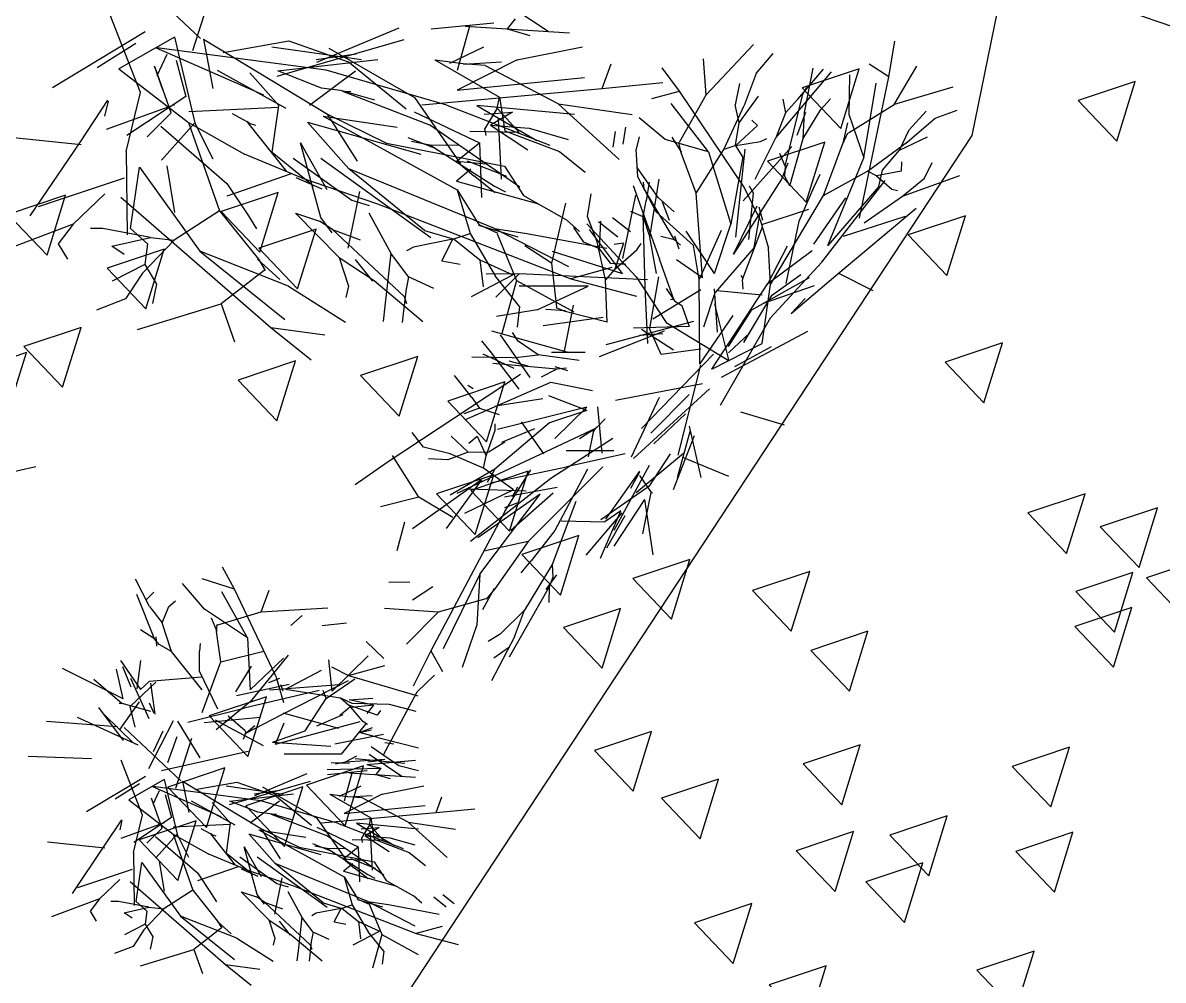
# Model space of a CAD drawing. Header units: millimetres. Extents: x 462666 to 1244237, y 2328025 to 3795663.
# Drawn here: x 886923 to 888308, y 3010603 to 3011767 of the extents above; entities that cross this region are included whole.
import ezdxf

# ---------------------------------------------------------------- set-up
doc = ezdxf.new("R2010")
doc.units = ezdxf.units.MM
doc.layers.add('MUR-POH', color=64, linetype='Continuous')

# ---------------------------------------------------------------- blocks, each defined once
blk = doc.blocks.new('strom podorys')
at = {"color": 1}
for points in [[(899502.1, 2872516.1), (899459, 2872456.9), (899526, 2872444)], [(899220, 2872333.9), (899176.9, 2872274.7), (899243.9, 2872261.8)], [(899428.7, 2872263.4), (899385.6, 2872204.2), (899452.5, 2872191.2)], [(899237.6, 2872237), (899194.5, 2872177.8), (899261.5, 2872164.8)], [(899555, 2872163.5), (899511.9, 2872104.3), (899578.9, 2872091.3)], [(899824.6, 2872109.7), (899781.5, 2872050.5), (899848.4, 2872037.6)], [(899906.2, 2872091.6), (899863.1, 2872032.4), (899930.1, 2872019.4)], [(899743.1, 2872072.4), (899700, 2872013.2), (899767, 2872000.2)], [(899846, 2872028.3), (899802.9, 2871969.1), (899869.9, 2871956.2)], [(899869.5, 2871993), (899826.4, 2871933.9), (899893.4, 2871920.9)], [(898732.1, 2871802), (898689, 2871742.9), (898756, 2871729.9)], [(899525.3, 2871801.4), (899482.2, 2871742.3), (899549.2, 2871729.3)], [(899906.2, 2871810.5), (899863.1, 2871751.3), (899930.1, 2871738.4)], [(898795.3, 2871792.4), (898752.2, 2871733.2), (898819.1, 2871720.2)], [(899625, 2871783.3), (899582, 2871724.1), (899648.9, 2871711.1)], [(899090, 2871774.2), (899046.9, 2871715.1), (899113.9, 2871702.1)], [(898985.7, 2871738), (898942.6, 2871678.8), (899009.6, 2871665.8)], [(899398.3, 2871728.9), (899355.2, 2871669.7), (899422.2, 2871656.7)], [(899969.7, 2871728.9), (899926.6, 2871669.7), (899993.5, 2871656.7)], [(899175.9, 2871702.1), (899132.8, 2871642.9), (899199.8, 2871630)], [(899144.4, 2871674.5), (899101.3, 2871615.3), (899168.3, 2871602.3)], [(899271.4, 2871674.5), (899228.3, 2871615.3), (899295.3, 2871602.3)], [(898659.2, 2871665.4), (898616.1, 2871606.3), (898683.1, 2871593.3)], [(899697.6, 2871665.4), (899654.5, 2871606.3), (899721.5, 2871593.3)], [(898523.4, 2871649.2), (898480.3, 2871590), (898547.3, 2871577.1)], [(898867.8, 2871647.3), (898824.7, 2871588.1), (898891.7, 2871575.1)], [(899833.6, 2871656.4), (899790.5, 2871597.2), (899857.5, 2871584.2)], [(899364, 2871631.6), (899320.9, 2871572.4), (899387.9, 2871559.4)], [(899842.7, 2871592.9), (899799.6, 2871533.7), (899866.6, 2871520.7)], [(900015, 2871583.8), (899971.9, 2871524.7), (900038.9, 2871511.7)], [(899752, 2871574.8), (899708.9, 2871515.6), (899775.9, 2871502.6)], [(898632, 2871529.4), (898588.9, 2871470.2), (898655.9, 2871457.3)], [(899481.6, 2871531.7), (899438.5, 2871472.5), (899505.4, 2871459.5)], [(899581.5, 2871531.7), (899538.4, 2871472.5), (899605.4, 2871459.5)], [(898595.8, 2871466), (898552.7, 2871406.8), (898619.6, 2871393.8)], [(899702, 2871431.8), (899658.9, 2871372.6), (899725.9, 2871359.6)], [(899819.6, 2871422.9), (899776.5, 2871363.8), (899843.4, 2871350.8)], [(899075.8, 2871294.5), (899032.7, 2871235.3), (899099.7, 2871222.3)], [(899220.9, 2871294.5), (899177.8, 2871235.3), (899244.8, 2871222.3)], [(899175.5, 2871231), (899132.4, 2871171.8), (899199.4, 2871158.9)], [(899084.9, 2871194.8), (899041.8, 2871135.6), (899108.7, 2871122.6)], [(899093.9, 2871122.2), (899050.8, 2871063), (899117.8, 2871050.1)]]:
    blk.add_lwpolyline(points, close=True, dxfattribs=at)

msp = doc.modelspace()

# ---------------------------------------------------------------- linework, layer by layer
at = {"layer": 'MUR-POH', "color": 252}
for p, q in [((887030.7, 3011849), (887138.4, 3011747.4)), ((887129.1, 3011732.9), (887159.6, 3011828.3)), ((887065.5, 3011681.9), (887024.5, 3011786.4)), ((887498.6, 3011797.8), (887561, 3011756.3)), ((887520.8, 3011771.6), (887511, 3011759.2)), ((887379.5, 3011760.2), (887279.5, 3011718.5)), ((887418.9, 3011759.1), (887494.8, 3011766.5)), ((887465.9, 3011763.9), (887450.4, 3011708.5)), ((887460.2, 3011762.7), (887586.9, 3011754.3)), ((887511, 3011759.2), (887538.7, 3011751.3)), ((887071.4, 3011755.8), (886958.6, 3011687.6)), ((887106.7, 3011749.3), (887039.2, 3011710.8)), ((887106.7, 3011749.3), (887131.4, 3011645.2)), ((887142, 3011746.6), (887153.6, 3011686.8)), ((887142, 3011746.6), (887292.7, 3011655.5)), ((887165.9, 3011730.4), (887245.7, 3011744.7)), ((887385.7, 3011745.9), (887231.3, 3011701.5)), ((887245.7, 3011744.7), (887317.9, 3011719.1)), ((887974.7, 3011701), (887982.2, 3011744.3)), ((887059.7, 3011741.3), (887013.1, 3011711.9)), ((887215.4, 3011678.5), (887085.2, 3011735.8)), ((887291.3, 3011708.9), (887085.3, 3011736.2)), ((887225.3, 3011737.4), (887334, 3011721.9)), ((887294.5, 3011735.8), (887398.6, 3011676)), ((887482.3, 3011737), (887441.2, 3011717.2)), ((887523.4, 3011721.5), (887602.7, 3011737.4)), ((887752.9, 3011679), (887810.5, 3011740.2)), ((887097.5, 3011728.2), (887085.4, 3011702)), ((887109, 3011721.1), (887120.8, 3011677)), ((887232.5, 3011708.4), (887354.1, 3011722.2)), ((887327.8, 3011728.5), (887278.9, 3011721.7)), ((887388.3, 3011661.5), (887317.9, 3011719.1)), ((887423.3, 3011721.6), (887457.7, 3011717.2)), ((887423.3, 3011721.6), (887501.7, 3011676.3)), ((887523.4, 3011721.5), (887450.5, 3011684.9)), ((887457.7, 3011717.2), (887484.5, 3011715)), ((887458, 3011716.5), (887504.2, 3011719.3)), ((887626.6, 3011686.8), (887637.4, 3011716.9)), ((887752.9, 3011679), (887749.5, 3011722.9)), ((887813.8, 3011705), (887834.2, 3011729.2)), ((887974.7, 3011701), (887951.1, 3011716.3)), ((887039.2, 3011710.8), (887123.7, 3011645.5)), ((887092.7, 3011685.2), (887082.7, 3011713.7)), ((887102.8, 3011657), (887083.2, 3011712.1)), ((887242.4, 3011662.4), (887159.3, 3011708.5)), ((887198.6, 3011705.6), (887233.8, 3011666.2)), ((887285.7, 3011687.3), (887232.5, 3011708.4)), ((887327, 3011708), (887271, 3011665.9)), ((887437.7, 3011666.5), (887291.3, 3011708.9)), ((887573, 3011668.1), (887484.8, 3011714.3)), ((887720.6, 3011683.5), (887699.3, 3011711.7)), ((887813.8, 3011705), (887799.3, 3011665.9)), ((887872.5, 3011657.5), (887882.8, 3011711.6)), ((887881.3, 3011693.8), (887895.4, 3011710.4)), ((887890.1, 3011689), (887905.4, 3011707)), ((887926.5, 3011654.4), (887927.4, 3011703.4)), ((887981.3, 3011667.5), (888008.8, 3011713.8)), ((887450.5, 3011684.9), (887605.2, 3011700.1)), ((887626.6, 3011686.8), (887700.2, 3011694)), ((887793.5, 3011692.9), (887788.2, 3011666.8)), ((887837.4, 3011626.8), (887890.1, 3011689)), ((887864.3, 3011673.7), (887881.3, 3011693.8)), ((887939.1, 3011529.3), (887974.7, 3011701)), ((887944.5, 3011602.7), (887959.6, 3011693.3)), ((887048, 3011610.3), (887065.5, 3011681.9)), ((887120.8, 3011677), (887049, 3011629.7)), ((887308.6, 3011684.2), (887285.7, 3011687.3)), ((887313.4, 3011683.2), (887308.6, 3011684.2)), ((887311.2, 3011683.6), (887416.9, 3011642.5)), ((887313.4, 3011683.2), (887321.2, 3011683.4)), ((887350.4, 3011672.4), (887313.4, 3011683.2)), ((887398.6, 3011676), (887454.4, 3011595.4)), ((887407.6, 3011667.1), (887626.6, 3011686.8)), ((887498.9, 3011662.8), (887501.7, 3011676.3)), ((887501.7, 3011676.3), (887508.3, 3011635.4)), ((887686.8, 3011674.8), (887720.6, 3011683.5)), ((887720.4, 3011621.5), (887752.9, 3011679)), ((887799.1, 3011566.8), (887720.6, 3011683.5)), ((887793.1, 3011645.2), (887816.4, 3011677.6)), ((887848.8, 3011592.2), (887870.2, 3011679.8)), ((887870.2, 3011679.8), (887875.4, 3011688.4)), ((888052.7, 3011688.2), (887981.3, 3011667.5)), ((886992.6, 3011622.1), (887026, 3011672.6)), ((887026.2, 3011671.5), (887021.8, 3011653.2)), ((887107, 3011666.9), (887023.9, 3011636.9)), ((887233.2, 3011663.6), (887124.1, 3011658.5)), ((887225.6, 3011609.2), (887233.8, 3011666.2)), ((887437.7, 3011666.5), (887563, 3011618)), ((887474.4, 3011666), (887547.1, 3011623.6)), ((887592.8, 3011655.1), (887474.4, 3011666)), ((887498.9, 3011662.8), (887483.7, 3011637.3)), ((887525.5, 3011633.2), (887498.9, 3011662.8)), ((887573, 3011668.1), (887663.1, 3011655.2)), ((887647.4, 3011600.5), (887573, 3011668.1)), ((887755.6, 3011609.7), (887710.4, 3011668.6)), ((887774.2, 3011612.8), (887799.3, 3011665.9)), ((887793.1, 3011645.2), (887788.2, 3011666.8)), ((887845.9, 3011673.7), (887849.5, 3011657)), ((887849.5, 3011657), (887864.3, 3011673.7)), ((887870.9, 3011626.1), (887892.3, 3011661.2)), ((887892.3, 3011661.2), (887904.2, 3011674.1)), ((887925.8, 3011633), (887981.3, 3011667.5)), ((887102.8, 3011657), (887073.6, 3011628)), ((887176.8, 3011656.4), (887194.6, 3011646.8)), ((887287.6, 3011653.3), (887377.6, 3011639.6)), ((887287.6, 3011653.3), (887450.4, 3011563.5)), ((887329.1, 3011598.3), (887292.7, 3011655.5)), ((887292.7, 3011655.5), (887364.4, 3011620.5)), ((887398.3, 3011658.5), (887477.5, 3011620.9)), ((887483.1, 3011655.5), (887517.7, 3011657.8)), ((887517.7, 3011657.8), (887490.8, 3011642.2)), ((887500.1, 3011649.7), (887504, 3011576.7)), ((887703.3, 3011624.6), (887671.5, 3011651.3)), ((887815.4, 3011641.7), (887808.4, 3011648.1)), ((887849.5, 3011657), (887837.4, 3011626.8)), ((887863.6, 3011630.2), (887874.1, 3011658.2)), ((887870.9, 3011626.1), (887872.5, 3011657.5)), ((887926.5, 3011654.4), (887944.5, 3011602.7)), ((887997.5, 3011621.9), (888031.1, 3011650.6)), ((887999.8, 3011636.7), (888020.1, 3011659.3)), ((888031.1, 3011650.6), (888058.1, 3011660.5)), ((887090.4, 3011641), (887170.6, 3011571.3)), ((887131.4, 3011645.2), (887091, 3011599.8)), ((887123.7, 3011645.5), (887191.9, 3011606.9)), ((887123.7, 3011645.5), (887161.4, 3011538.3)), ((887154, 3011600.7), (887131.4, 3011645.2)), ((887197.7, 3011644.6), (887194.6, 3011646.8)), ((887243.3, 3011585.8), (887196.1, 3011645.6)), ((887197.7, 3011644.6), (887205.3, 3011642.1)), ((887268.5, 3011645.7), (887318.7, 3011589.2)), ((887268.5, 3011645.7), (887406.1, 3011606.8)), ((887526.7, 3011566.8), (887416.9, 3011642.5)), ((887525.5, 3011633.2), (887465.7, 3011634.5)), ((887483.7, 3011637.3), (887485.1, 3011629.7)), ((887490.8, 3011642.2), (887537.7, 3011638.4)), ((887490.8, 3011642.2), (887536.4, 3011612.2)), ((887508.3, 3011635.4), (887574.6, 3011610.1)), ((887537.7, 3011638.4), (887585.4, 3011624.9)), ((887639.8, 3011615.5), (887642.8, 3011634.4)), ((887655.1, 3011639.6), (887651.8, 3011619.2)), ((887788.5, 3011617.7), (887793.1, 3011645.2)), ((887815.4, 3011641.7), (887789.1, 3011617.5)), ((887918.9, 3011618.7), (887925.1, 3011645.2)), ((887988, 3011611.8), (887999.8, 3011636.7)), ((886993.5, 3011618.4), (886883.9, 3011629.8)), ((886931.5, 3011532.1), (886992.6, 3011622.1)), ((887284.5, 3011529.8), (887259.8, 3011620.8)), ((887259.8, 3011620.8), (887291.8, 3011564.1)), ((887364.4, 3011620.5), (887507.8, 3011592.2)), ((887390.4, 3011627.4), (887422.3, 3011614.5)), ((887394.7, 3011622.8), (887417.3, 3011618.3)), ((887449.4, 3011598.4), (887477.5, 3011620.9)), ((887477.5, 3011620.9), (887479.9, 3011554.4)), ((887671.5, 3011628.2), (887668, 3011612.9)), ((887755.6, 3011609.7), (887703.3, 3011624.6)), ((887723.2, 3011609.1), (887711.5, 3011627.5)), ((887722.5, 3011608.7), (887719.7, 3011621)), ((887789.1, 3011617.5), (887818.8, 3011622.3)), ((887812.6, 3011576.7), (887837.4, 3011626.8)), ((887818.8, 3011622.3), (887826.6, 3011626)), ((887854.5, 3011568.5), (887870.9, 3011626.1)), ((887918.5, 3011618.7), (887925.1, 3011632.8)), ((887948.8, 3011586.5), (887997.5, 3011621.9)), ((887988, 3011611.8), (888022, 3011627.9)), ((887048, 3011610.3), (887049.3, 3011509)), ((887261, 3011578.2), (887191.9, 3011606.9)), ((887225.6, 3011609.2), (887275.9, 3011568.3)), ((887417.3, 3011618.3), (887453.6, 3011617.9)), ((887417.3, 3011618.3), (887495.9, 3011568.2)), ((887574.6, 3011610.1), (887605.9, 3011585.1)), ((887670, 3011579.3), (887668, 3011612.9)), ((887740.9, 3011559.6), (887722.5, 3011608.7)), ((887740.9, 3011559.6), (887774.2, 3011612.8)), ((887755.6, 3011609.7), (887782.9, 3011522)), ((887789.1, 3011617.5), (887774.2, 3011612.8)), ((887797.3, 3011603.8), (887788.5, 3011617.7)), ((887789.1, 3011506.2), (887800.2, 3011613.1)), ((887857.2, 3011616.2), (887797.8, 3011550.2)), ((887848.8, 3011592.2), (887842.6, 3011607.7)), ((887895.6, 3011556.7), (887918.5, 3011618.7)), ((887967.2, 3011587.6), (887988, 3011611.8)), ((887097.5, 3011592.9), (887106.7, 3011536.2)), ((887251.2, 3011601.9), (887322.3, 3011551.1)), ((887284.5, 3011602.1), (887418.4, 3011505.6)), ((887449.4, 3011598.4), (887470.6, 3011580.6)), ((887449.4, 3011598.4), (887486, 3011595.4)), ((887462.7, 3011598.7), (887510.2, 3011580.4)), ((887507.8, 3011592.2), (887531.1, 3011556.6)), ((887797.3, 3011603.8), (887782.9, 3011522)), ((887852.1, 3011596), (887844.4, 3011576.7)), ((887848.8, 3011592.2), (887848.3, 3011580.7)), ((887900.7, 3011496), (887944.5, 3011602.7)), ((887990.4, 3011597.7), (887989.8, 3011586.3)), ((888018.2, 3011577.6), (888027.4, 3011596.9)), ((887045.7, 3011577.6), (886941.4, 3011542.8)), ((887053.4, 3011516.7), (887064.4, 3011591.1)), ((887064.4, 3011591.1), (887137.8, 3011488.9)), ((887248.5, 3011582.9), (887170.6, 3011556.1)), ((887286.4, 3011564.5), (887254.6, 3011578.2)), ((887261, 3011578.2), (887353.6, 3011546.7)), ((887410.5, 3011514.3), (887318.7, 3011589.2)), ((887495.6, 3011516.6), (887318.7, 3011589.2)), ((887467.1, 3011588.6), (887449.6, 3011574.3)), ((887496.6, 3011559.9), (887470.6, 3011580.6)), ((887694.7, 3011554.4), (887669.1, 3011590.6)), ((887692, 3011537), (887670, 3011579.3)), ((887854.5, 3011568.5), (887848.3, 3011580.7)), ((887883.9, 3011566.3), (887891.3, 3011582.6)), ((887895.6, 3011556.7), (887948.8, 3011586.5)), ((887959.8, 3011580.7), (887948.8, 3011586.5)), ((887989.8, 3011586.3), (887959.8, 3011580.7)), ((887959.8, 3011580.7), (887978.6, 3011564.5)), ((887962.7, 3011567.6), (887967.2, 3011587.6)), ((887991.6, 3011556.1), (888061.1, 3011581)), ((887170.6, 3011571.3), (887196.7, 3011531.9)), ((887449.6, 3011574.3), (887549, 3011546.8)), ((887495.9, 3011568.2), (887509.2, 3011561)), ((887664.3, 3011569), (887696.1, 3011479.4)), ((887677.6, 3011564.7), (887676.9, 3011573)), ((887714.4, 3011503), (887677.6, 3011564.7)), ((887683.7, 3011572.9), (887680, 3011550.2)), ((887684.3, 3011506.2), (887695.7, 3011576.6)), ((887844.4, 3011576.7), (887786.3, 3011485.6)), ((887818.4, 3011527.3), (887799.1, 3011566.8)), ((887810.4, 3011559.6), (887805.5, 3011568)), ((887866, 3011525.4), (887883.9, 3011566.3)), ((887893.6, 3011475.7), (887970.6, 3011574.8)), ((887962.7, 3011567.6), (887900.7, 3011496)), ((887978.6, 3011564.5), (887985.5, 3011562.9)), ((887991.6, 3011556.1), (888018.2, 3011577.6)), ((887022.1, 3011558.9), (886983.6, 3011521.7)), ((887041.6, 3011554.8), (887224, 3011396.5)), ((887317.9, 3011492.6), (887332.1, 3011561.6)), ((887322.3, 3011551.1), (887343.5, 3011544.5)), ((887450.4, 3011563.5), (887466, 3011510.5)), ((887450.4, 3011563.5), (887476.7, 3011521.3)), ((887531.1, 3011556.6), (887583.2, 3011527.3)), ((887608.7, 3011531.3), (887613.1, 3011558.6)), ((887651.6, 3011480.2), (887667.3, 3011557.2)), ((887676.3, 3011530.8), (887680, 3011550.2)), ((887713.9, 3011536.7), (887694.7, 3011554.4)), ((887748.4, 3011456.5), (887740.9, 3011559.6)), ((887804.9, 3011503.2), (887810.4, 3011559.6)), ((887831.2, 3011448.6), (887895.6, 3011556.7)), ((887883.8, 3011497.5), (887922.8, 3011553.7)), ((887945.1, 3011523.4), (887991.6, 3011556.1)), ((887161.4, 3011538.3), (887106.4, 3011502.5)), ((887161.4, 3011538.3), (887208.8, 3011479.4)), ((887353.6, 3011546.7), (887588.4, 3011455.5)), ((887582, 3011547.6), (887565.1, 3011474.6)), ((887676.3, 3011530.8), (887661.5, 3011537.3)), ((887737.6, 3011495.8), (887692, 3011537)), ((887708.2, 3011526.4), (887700, 3011548.8)), ((887786.3, 3011485.6), (887814.8, 3011544)), ((887811.3, 3011493.7), (887819, 3011538.3)), ((887817, 3011543.1), (887821.4, 3011526.7)), ((887820.7, 3011521.6), (887877.7, 3011540.3)), ((888008.1, 3011541), (887910.6, 3011459)), ((887196.7, 3011531.9), (887206.6, 3011516.2)), ((887254, 3011535.3), (887307.1, 3011481.4)), ((887254, 3011535.3), (887283, 3011525.6)), ((887298.8, 3011515.3), (887283, 3011525.6)), ((887298.3, 3011511.4), (887284.5, 3011529.8)), ((887343.2, 3011535.5), (887369.8, 3011486.7)), ((887599, 3011513.1), (887583.2, 3011527.3)), ((887668, 3011457.9), (887608.1, 3011522.5)), ((887620.4, 3011500.3), (887608.7, 3011531.3)), ((887645.5, 3011506), (887622.2, 3011524.6)), ((887623.4, 3011492.1), (887625, 3011525.7)), ((887639, 3011530.1), (887660.8, 3011512.8)), ((887679, 3011444.9), (887676.2, 3011534.2)), ((887676.3, 3011530.8), (887684.3, 3011506.2)), ((887818.4, 3011527.3), (887828.8, 3011492.7)), ((887850.3, 3011449.8), (887866, 3011525.4)), ((887919.7, 3011507.4), (887995.2, 3011531.5)), ((886983.6, 3011521.7), (886891.7, 3011487.2)), ((886983.6, 3011521.7), (886965.7, 3011497.9)), ((887019.7, 3011516.6), (887004.8, 3011516.8)), ((887077.6, 3011505.6), (887019.7, 3011516.6)), ((887053.4, 3011516.7), (887074, 3011498.2)), ((887298.8, 3011515.3), (887332.6, 3011502.8)), ((887298.8, 3011515.3), (887385.8, 3011434)), ((887410.5, 3011514.3), (887446.6, 3011503.6)), ((887445.2, 3011503.7), (887466, 3011510.5)), ((887466, 3011510.5), (887496.4, 3011459)), ((887476.1, 3011520.8), (887524.2, 3011506.6)), ((887476.7, 3011521.3), (887499.7, 3011510.9)), ((887495.6, 3011516.6), (887585.6, 3011470.4)), ((887495.6, 3011516.6), (887535.1, 3011510.7)), ((887499.1, 3011510.3), (887522.4, 3011453.6)), ((887535.1, 3011510.7), (887632.3, 3011492.7)), ((887604.4, 3011500.2), (887592.3, 3011517.8)), ((887651.2, 3011461.9), (887611.3, 3011515.5)), ((887763.2, 3011462.1), (887728.5, 3011513.2)), ((887771.1, 3011514.1), (887744.4, 3011454.8)), ((887763.2, 3011462.1), (887782.9, 3011522)), ((887820.9, 3011518.2), (887797.2, 3011455.4)), ((886965.7, 3011497.9), (886976.7, 3011479.2)), ((887030.6, 3011495.3), (887077.6, 3011505.6)), ((887045.9, 3011485.1), (887030.6, 3011495.3)), ((887106.4, 3011502.5), (887067.8, 3011462.4)), ((887074, 3011498.2), (887070.7, 3011473)), ((887077.6, 3011505.6), (887106.4, 3011502.5)), ((887445.2, 3011503.7), (887397.4, 3011494.1)), ((887431.7, 3011477.5), (887445.2, 3011503.7)), ((887446.6, 3011503.6), (887477.9, 3011478.4)), ((887565.1, 3011474.6), (887532.7, 3011495.7)), ((887623.4, 3011492.1), (887604.4, 3011500.2)), ((887630.6, 3011454.4), (887620.4, 3011500.3)), ((887652.3, 3011498.7), (887641.1, 3011497.2)), ((887652.3, 3011498.7), (887642.1, 3011467.3)), ((887668.8, 3011490.8), (887674, 3011498.3)), ((887692.6, 3011462), (887684.3, 3011506.2)), ((887714.4, 3011503), (887697.7, 3011506.8)), ((887721.6, 3011496.4), (887714.4, 3011503)), ((887720.1, 3011491.6), (887715, 3011507.2)), ((887744.4, 3011454.8), (887737.6, 3011495.8)), ((887851.3, 3011495.2), (887827.8, 3011449.6)), ((887137.8, 3011488.9), (887240.8, 3011406.1)), ((887245.5, 3011446.4), (887137.8, 3011488.9)), ((887307.1, 3011481.4), (887318.3, 3011446.5)), ((887307.1, 3011481.4), (887349.5, 3011453.4)), ((887369.8, 3011486.7), (887362.6, 3011422.3)), ((887391.1, 3011457.9), (887369.8, 3011486.7)), ((887397.4, 3011494.1), (887388.6, 3011489.4)), ((887565.8, 3011489.2), (887651.2, 3011461.9)), ((887637.2, 3011474), (887623.4, 3011492.1)), ((887642.1, 3011467.3), (887668.8, 3011490.8)), ((887811.3, 3011493.7), (887763.8, 3011438.8)), ((887827.8, 3011449.6), (887881.6, 3011490.1)), ((887831.2, 3011448.6), (887828.8, 3011492.7)), ((887070.7, 3011473), (887031.3, 3011452.8)), ((887070.7, 3011473), (887085, 3011448.9)), ((887207.8, 3011479.4), (887234.7, 3011454.8)), ((887208.8, 3011479.4), (887216.9, 3011465.7)), ((887326.5, 3011479), (887347.5, 3011452.5)), ((887431.7, 3011477.5), (887453.9, 3011473.1)), ((887477.9, 3011478.4), (887481.9, 3011445.6)), ((887477.9, 3011478.4), (887518.1, 3011460.2)), ((887565.1, 3011474.6), (887571, 3011421.1)), ((887638.1, 3011469.2), (887588.4, 3011455.5)), ((887642.1, 3011467.3), (887630.6, 3011454.4)), ((887655.2, 3011473), (887637.2, 3011474)), ((887714.2, 3011429.2), (887696.1, 3011479.4)), ((887748.4, 3011456.5), (887716.8, 3011478.4)), ((887893.6, 3011475.7), (887830.7, 3011407.6)), ((887067.8, 3011462.4), (887047.5, 3011431)), ((887215.9, 3011465.5), (887163.5, 3011425)), ((887349.5, 3011453.4), (887408.6, 3011403.7)), ((887391.1, 3011457.9), (887387.8, 3011440.5)), ((887421.8, 3011443.8), (887391.1, 3011457.9)), ((887467.7, 3011434), (887518.1, 3011460.2)), ((887525.6, 3011461.4), (887485.6, 3011461.3)), ((887526.2, 3011421.8), (887496.4, 3011459)), ((887525.6, 3011461.4), (887497.5, 3011433)), ((887522.4, 3011453.6), (887504.8, 3011389.2)), ((887522.4, 3011453.6), (887592, 3011415.4)), ((887681.6, 3011454.4), (887525.6, 3011461.4)), ((887588.4, 3011455.5), (887668.4, 3011434.3)), ((887632.5, 3011402.7), (887630.6, 3011454.4)), ((887668, 3011457.9), (887704.2, 3011402.6)), ((887695, 3011458), (887683.9, 3011395.2)), ((887745.3, 3011351.7), (887744.4, 3011454.8)), ((887797.2, 3011456.5), (887795.6, 3011459.7)), ((887797.2, 3011456.5), (887797, 3011454.1)), ((887798, 3011443.1), (887797, 3011454.1)), ((887808.5, 3011417.6), (887878.3, 3011456.9)), ((887832.2, 3011435.4), (887868.1, 3011460.9)), ((887910.6, 3011459), (887856.3, 3011412.9)), ((887913, 3011462.7), (887955.6, 3011441.1)), ((887085, 3011448.9), (887080.3, 3011425.3)), ((887245.5, 3011446.4), (887314.7, 3011402.9)), ((887318.3, 3011446.5), (887315.1, 3011432.9)), ((887387.8, 3011440.5), (887385.6, 3011419.7)), ((887609.7, 3011446.6), (887525.5, 3011446.4)), ((887547.5, 3011417.8), (887609.7, 3011446.6)), ((887682.1, 3011376.7), (887679, 3011444.9)), ((887688.1, 3011406.9), (887746.6, 3011442.7)), ((887704.5, 3011443.9), (887713.5, 3011429.8)), ((887759.7, 3011345.7), (887827.8, 3011449.6)), ((887762.7, 3011443.4), (887766.4, 3011390.5)), ((887766.1, 3011441.4), (887821.1, 3011435.9)), ((887820.8, 3011376.9), (887831.2, 3011448.6)), ((887822.7, 3011426.1), (887884.6, 3011447.5)), ((887047.5, 3011431), (887012, 3011417.5)), ((887385.8, 3011434), (887388.8, 3011425.5)), ((887713.5, 3011429.8), (887709.7, 3011430.4)), ((887713.5, 3011429.8), (887715, 3011428.4)), ((887715, 3011428.4), (887723.4, 3011423.2)), ((887750.2, 3011397.1), (887763.8, 3011438.8)), ((887832.2, 3011435.4), (887799.2, 3011379.8)), ((887857.1, 3011414), (887873.1, 3011431.4)), ((887061.9, 3011393.9), (887163.5, 3011425)), ((887163.5, 3011425), (887179.8, 3011379.1)), ((887362.6, 3011422.3), (887360.4, 3011403.6)), ((887385.6, 3011419.7), (887383.7, 3011402.4)), ((887547.5, 3011417.8), (887498.1, 3011409.8)), ((887526.2, 3011421.8), (887523.4, 3011396.8)), ((887581.9, 3011416.4), (887558.2, 3011418.1)), ((887581.5, 3011415.7), (887570.6, 3011420.4)), ((887580.3, 3011365.6), (887591.6, 3011423.5)), ((887632.5, 3011402.7), (887581.5, 3011415.7)), ((887723.4, 3011423.2), (887732.1, 3011397.5)), ((887763, 3011425.1), (887780.2, 3011356.9)), ((887780.2, 3011373.4), (887808.5, 3011417.6)), ((887554.9, 3011398.7), (887627.6, 3011408.8)), ((887631.6, 3011375.5), (887737.9, 3011404.1)), ((887732.1, 3011397.5), (887664.6, 3011395.7)), ((887704.2, 3011402.6), (887779.8, 3011356.5)), ((887745.3, 3011351.7), (887785.6, 3011411.1)), ((887830.7, 3011407.6), (887769.8, 3011301.7)), ((887815.3, 3011406.9), (887798.3, 3011378.2)), ((887224, 3011396.5), (887272.8, 3011356.9)), ((887224, 3011396.5), (887289.6, 3011387.3)), ((887583.9, 3011366.2), (887492.6, 3011391.8)), ((887539, 3011335.6), (887503.2, 3011387.4)), ((887524.4, 3011379.8), (887517.5, 3011390.1)), ((887623.5, 3011360.9), (887702.3, 3011392.1)), ((887672.1, 3011387), (887700.2, 3011388.9)), ((887713.3, 3011368.6), (887674.2, 3011394)), ((887698.1, 3011363.4), (887683.9, 3011395.2)), ((887771.4, 3011336), (887876.4, 3011391.9)), ((887780.2, 3011365.5), (887806, 3011389.8)), ((887490.7, 3011367.1), (887480.3, 3011380.2)), ((887548.6, 3011363.2), (887524.4, 3011379.8)), ((887746.5, 3011369.8), (887698.1, 3011363.4)), ((887759.7, 3011345.7), (887820.8, 3011376.9)), ((887787.9, 3011349), (887832.2, 3011373.3)), ((887517.6, 3011359.3), (887468.1, 3011360.4)), ((887519.7, 3011346.5), (887481.9, 3011364)), ((887525.8, 3011321.4), (887490.7, 3011367.1)), ((887517.6, 3011359.3), (887548.6, 3011363.2)), ((887598.8, 3011356.1), (887548.6, 3011363.2)), ((887606, 3011365.8), (887564.8, 3011365.8)), ((887761.8, 3011363.8), (887674.5, 3011273.6)), ((887571.5, 3011345.5), (887493.8, 3011352.6)), ((887536.5, 3011349.2), (887513.5, 3011355.5)), ((887571.5, 3011345.5), (887552.4, 3011336)), ((887584.9, 3011343.6), (887569.4, 3011348.5)), ((887583.1, 3011347.1), (887571.5, 3011345.5)), ((887719.1, 3011241.2), (887746.4, 3011350.6)), ((887527.2, 3011339.3), (887366.5, 3011233.1)), ((887456.7, 3011325.7), (887447.3, 3011338)), ((887460.3, 3011284.5), (887564, 3011330)), ((887564, 3011330), (887614.7, 3011319.8)), ((887468.3, 3011311.1), (887456.7, 3011325.7)), ((887469.6, 3011321.8), (887463.3, 3011325.8)), ((887748.4, 3011327.8), (887642.7, 3011307.5)), ((887756.8, 3011321.8), (887664.8, 3011237)), ((887685.6, 3011268.1), (887732.2, 3011314.8)), ((887468.3, 3011311.1), (887477.3, 3011298.4)), ((887554.4, 3011309.5), (887497, 3011300.9)), ((887607.8, 3011295.4), (887561.6, 3011313.4)), ((887662.4, 3011239.3), (887696.1, 3011311.6)), ((887477.3, 3011298.4), (887458.4, 3011291.3)), ((887477.3, 3011298.4), (887501.5, 3011290.6)), ((887608, 3011299.6), (887499.2, 3011272.5)), ((887607.8, 3011295.4), (887562.4, 3011280.5)), ((887608, 3011299.6), (887569.1, 3011261.3)), ((887626.7, 3011243.7), (887621.2, 3011300.1)), ((887727.9, 3011291.3), (887689.4, 3011254.9)), ((887794.5, 3011293.8), (887847.7, 3011278)), ((887562.4, 3011280.5), (887496.2, 3011224)), ((887496.4, 3011271.5), (887496.6, 3011279.2)), ((887544.2, 3011273.1), (887504.3, 3011256.6)), ((887555.8, 3011242.8), (887528.4, 3011281.5)), ((887558.7, 3011245.6), (887619.6, 3011274.5)), ((887618.6, 3011273.6), (887599.2, 3011261.1)), ((887615.8, 3011269.3), (887618.6, 3011273.6)), ((887620.6, 3011275.3), (887618.6, 3011273.6)), ((887620.6, 3011275.3), (887630.4, 3011285.4)), ((887732.3, 3011276.5), (887746.5, 3011214.2)), ((887409.5, 3011251), (887395.8, 3011268.7)), ((887463.6, 3011245), (887443.1, 3011264.2)), ((887464.5, 3011255.6), (887474.8, 3011264.3)), ((887474.8, 3011264.3), (887485.4, 3011240.4)), ((887485.4, 3011240.4), (887496.4, 3011271.5)), ((887639.5, 3011261.5), (887564.2, 3011212.7)), ((887615.8, 3011269.3), (887609.6, 3011239.2)), ((887713.2, 3011199.4), (887738.9, 3011264.9)), ((887718.2, 3011213.9), (887733.8, 3011271.5)), ((887441.7, 3011242.7), (887409.5, 3011251)), ((887450.5, 3011194.9), (887558.7, 3011245.6)), ((887463.6, 3011245), (887489.3, 3011245.2)), ((887508.1, 3011257.1), (887489.3, 3011245.2)), ((887582.7, 3011247), (887640.6, 3011246.8)), ((887366.5, 3011233.1), (887326.6, 3011205.2)), ((887403.8, 3011190.2), (887371.8, 3011240.9)), ((887439.1, 3011235.7), (887415.4, 3011236.9)), ((887463.6, 3011245), (887439.1, 3011235.7)), ((887482.5, 3011225.4), (887441.7, 3011242.7)), ((887482.5, 3011225.4), (887485.4, 3011240.4)), ((887654.4, 3011242.8), (887583.4, 3011226.9)), ((887668, 3011196), (887725.5, 3011243.5)), ((887709, 3011242.7), (887683.1, 3011203.3)), ((887724.2, 3011238.9), (887779.9, 3011215.8)), ((886895.5, 3011217.6), (886938.3, 3011227.4)), ((887496.2, 3011224), (887441.7, 3011192.5)), ((887518.8, 3011199.2), (887482.5, 3011225.4)), ((887496.2, 3011224), (887486.7, 3011208.1)), ((887490.8, 3011207.6), (887583.4, 3011226.9)), ((887508.1, 3011172.9), (887540, 3011223.4)), ((887627.4, 3011227.2), (887536.6, 3011136.2)), ((887608.7, 3011224.2), (887569.2, 3011149.6)), ((887630.9, 3011163.6), (887672.4, 3011221.9)), ((887641.2, 3011150.1), (887684.1, 3011229.2)), ((887671.9, 3011220.5), (887661.1, 3011200.5)), ((887480, 3011211.1), (887396, 3011151.8)), ((887480, 3011211.1), (887437, 3011152)), ((887564.2, 3011212.7), (887466.4, 3011136.1)), ((887672.1, 3011216.4), (887686, 3011196)), ((887403.8, 3011190.2), (887357.1, 3011178.5)), ((887444.9, 3011165.6), (887403.8, 3011190.2)), ((887518.8, 3011199.2), (887459.1, 3011170.3)), ((887464.3, 3011200.3), (887534.2, 3011197.7)), ((887551.3, 3011193.9), (887475.4, 3011140.9)), ((887477.9, 3011096.6), (887551.3, 3011193.9)), ((887571.7, 3011201.8), (887508, 3011190)), ((887567.1, 3011194.9), (887515.5, 3011149.8)), ((887523.8, 3011202.2), (887517, 3011190.4)), ((887683.1, 3011203.3), (887624.9, 3011162.6)), ((887675.9, 3011145.7), (887686, 3011196)), ((887688.2, 3011195.1), (887686, 3011196)), ((887523.9, 3011183.3), (887507.7, 3011177.2)), ((887594.4, 3011184.9), (887565.8, 3011108.3)), ((887678.1, 3011187.4), (887640.6, 3011130.8)), ((887678.1, 3011187.4), (887688.1, 3011120)), ((887508.1, 3011172.9), (887418.3, 3011003.3)), ((887607, 3011119.5), (887651, 3011171.1)), ((887624.6, 3011115.9), (887649.1, 3011173.6)), ((887649.1, 3011173.6), (887629.6, 3011160.1)), ((887654.2, 3011167.5), (887631.8, 3011128.1)), ((887386.2, 3011159.8), (887377.2, 3011125)), ((887569.2, 3011149.6), (887540.2, 3011112.6)), ((887576.6, 3011161.5), (887629.6, 3011160.1)), ((887536.6, 3011136.2), (887482.7, 3011124.4)), ((887536.6, 3011136.2), (887496.1, 3011078.8)), ((887528.1, 3011098.1), (887540.2, 3011112.6)), ((887565.8, 3011108.3), (887532.1, 3011052.9)), ((887565.8, 3011108.3), (887566.7, 3011093)), ((887179.6, 3011078.4), (887165.1, 3011105)), ((887477.9, 3011096.6), (887433.5, 3011006)), ((887477.9, 3011096.6), (887474.1, 3011035.1)), ((887571.2, 3011095.7), (887558.2, 3011078)), ((887566.7, 3011093), (887562.3, 3011081.1)), ((887076.4, 3011057.2), (887059.5, 3011090.6)), ((887143.4, 3011054.2), (887116.7, 3011085.4)), ((887179.6, 3011078.4), (887140.3, 3011090.8)), ((887392.8, 3011086.8), (887367.5, 3011086.6)), ((887420.6, 3011081.1), (887396.1, 3011064.9)), ((887495.5, 3011079), (887481.2, 3011053.2)), ((887496.1, 3011078.8), (887485.5, 3011066.1)), ((887562.3, 3011081.1), (887513.6, 3010995.8)), ((887562.3, 3011081.1), (887561.9, 3011062)), ((887082.5, 3011018.2), (887061.1, 3011071.8)), ((887071.9, 3011064.9), (887081.7, 3011074.6)), ((887195.6, 3011019.1), (887164.4, 3011075.2)), ((887230.2, 3010972.7), (887179.6, 3011078.4)), ((887212.1, 3011051), (887221.9, 3011077.2)), ((887485.1, 3011066.5), (887427.4, 3011050.3)), ((887076.4, 3011057.2), (887092, 3011037.5)), ((887092, 3011037.5), (887099.9, 3011057.3)), ((887099.9, 3011057.3), (887108.2, 3011064.1)), ((887195.6, 3011019.1), (887143.4, 3011054.2)), ((887212.1, 3011051), (887293.2, 3011055.8)), ((887427.4, 3011050.3), (887361.9, 3011054.9)), ((887532.1, 3011052.9), (887502.5, 3011023.8)), ((887519.9, 3011020.4), (887532.1, 3011052.9)), ((887103.3, 3011002.5), (887092, 3011037.5)), ((887158.7, 3011027), (887151.8, 3011043.2)), ((887159.5, 3011035.2), (887212.1, 3011051)), ((887248.4, 3011034.4), (887262.2, 3011046.3)), ((887286.3, 3011034.3), (887315.7, 3011037.3)), ((887427.4, 3011050.3), (887388.7, 3011011.5)), ((887082.5, 3011018.2), (887065.4, 3011029)), ((887157.8, 3011027.1), (887158.6, 3011035.4)), ((887163.2, 3010990.1), (887157.8, 3011027.1)), ((887474.1, 3011035.1), (887456.3, 3010983.2)), ((887502.5, 3011023.8), (887488.1, 3011014.6)), ((887088.3, 3011011), (887082.5, 3011018.2)), ((887085.5, 3011009), (887084.4, 3011020.4)), ((887103.3, 3011002.5), (887088.3, 3011011)), ((887138.1, 3011012.5), (887137.3, 3011003)), ((887195.6, 3011019.1), (887199, 3010956)), ((887361.1, 3010994), (887339.6, 3011014.6)), ((887519.9, 3011020.4), (887492.2, 3010966.8)), ((887140.3, 3010956.1), (887103.3, 3011002.5)), ((887137.3, 3010978.9), (887137.3, 3011003)), ((887163.2, 3010990.1), (887215.4, 3011002.9)), ((887201.1, 3010944), (887245.3, 3010998.2)), ((887298.4, 3010954.5), (887342.2, 3010997.4)), ((887418.3, 3011003.3), (887397, 3010960.4)), ((887418.3, 3011003.3), (887432.4, 3010978.5)), ((887513.9, 3011007.9), (887495, 3010994.5)), ((887044.5, 3010945.2), (886970.8, 3010982)), ((887041.4, 3010991.5), (887065.6, 3010956.3)), ((887054.2, 3010959.1), (887044.2, 3010983.9)), ((887065.4, 3010991.5), (887061.3, 3010957.4)), ((887140.4, 3010928.6), (887163.2, 3010990.1)), ((887181.4, 3010953.7), (887200.4, 3010984.9)), ((887199, 3010956), (887239.2, 3010994.5)), ((887298.4, 3010954.5), (887294.4, 3010992.6)), ((887297.6, 3010984), (887318.5, 3010973.6)), ((887318.5, 3010973.6), (887362.5, 3010985.4)), ((887008.7, 3010968.9), (887043.1, 3010939.5)), ((887044.5, 3010945.2), (887036.3, 3010981.3)), ((887053.4, 3010970.4), (887075.8, 3010921)), ((887139.6, 3010971.3), (887076.1, 3010966.1)), ((887159.5, 3010932.4), (887137.3, 3010978.9)), ((887221.3, 3010965.1), (887234.7, 3010970.3)), ((887230.2, 3010972.7), (887239.4, 3010940.7)), ((887241.9, 3010956.7), (887285.3, 3010979.8)), ((887291.1, 3010945.4), (887326.1, 3010969.3)), ((887318.5, 3010973.6), (887402.6, 3010948.7)), ((887401.6, 3010953.6), (887422.7, 3010973.9)), ((887053.2, 3010935.7), (887084, 3010965.2)), ((887065.6, 3010956.3), (887076.1, 3010966.1)), ((887077.9, 3010964), (887082.8, 3010926.4)), ((887182.3, 3010949.2), (887246.2, 3010963.1)), ((887282.5, 3010955.2), (887191.7, 3010933.8)), ((887306.8, 3010962.3), (887222.4, 3010955.8)), ((887238.9, 3010954.5), (887236, 3010961.9)), ((887318, 3010966.9), (887237.9, 3010926.1)), ((887241.9, 3010956.7), (887308.5, 3010946.1)), ((887291.1, 3010945.4), (887287.7, 3010955.3)), ((887064.1, 3010941.5), (887040.5, 3010908.2)), ((887157.7, 3010907.9), (887201.1, 3010944)), ((887265.5, 3010906), (887291.1, 3010945.4)), ((887308.5, 3010946.1), (887322.3, 3010939.7)), ((887308.5, 3010946.1), (887318.9, 3010937.3)), ((887319, 3010943.9), (887347.8, 3010945.9)), ((887348.7, 3010937.3), (887319, 3010943.9)), ((887360.8, 3010877), (887401.6, 3010953.6)), ((887014.4, 3010934.5), (887044.5, 3010894.6)), ((887039.7, 3010939.7), (887043.1, 3010939.5)), ((887078.1, 3010929.6), (887043.1, 3010939.5)), ((887059.1, 3010910.5), (887053.2, 3010935.7)), ((887082.2, 3010927.3), (887076.5, 3010939.8)), ((887123.1, 3010916.8), (887191.7, 3010933.8)), ((887238.6, 3010928), (887306.3, 3010909.4)), ((887307.6, 3010925.4), (887318.7, 3010934.2)), ((887348.7, 3010937.3), (887318.7, 3010934.2)), ((887318.9, 3010937.3), (887334.7, 3010918.6)), ((887353.3, 3010925.1), (887318.9, 3010937.3)), ((887322.3, 3010939.7), (887367.8, 3010938.7)), ((887348.7, 3010937.3), (887340.5, 3010927.4)), ((887357.3, 3010931.1), (887353.3, 3010925.1)), ((887367.8, 3010938.7), (887400, 3010930.3)), ((887037.8, 3010911), (886951.3, 3010917.6)), ((887062.8, 3010888.9), (886988.9, 3010922.3)), ((887021.8, 3010925.7), (887056.5, 3010891.6)), ((887075.7, 3010860.6), (887105.6, 3010918.8)), ((887110.5, 3010917.8), (887137.5, 3010873.3)), ((887211, 3010922.5), (887142.9, 3010916.1)), ((887156.4, 3010919.4), (887214.7, 3010888.3)), ((887192.6, 3010906.2), (887172.2, 3010923.9)), ((887237.9, 3010926.1), (887193, 3010902.9)), ((887193.4, 3010903.5), (887204.6, 3010912.7)), ((887229.6, 3010890.1), (887332.3, 3010917.7)), ((887229.6, 3010890.1), (887240.1, 3010916)), ((887280, 3010912.3), (887311.7, 3010926.1)), ((887338.9, 3010914.1), (887309.2, 3010878)), ((887334.7, 3010918.6), (887341.4, 3010914.2)), ((887045.9, 3010910.2), (887114.4, 3010845.6)), ((887081.5, 3010881.1), (887093.2, 3010906)), ((887109.8, 3010899), (887098.2, 3010867.3)), ((887192.6, 3010902.3), (887190.4, 3010895.5)), ((887192.6, 3010906.2), (887193.4, 3010903.5)), ((887192.6, 3010902.3), (887193.4, 3010903.5)), ((887226.1, 3010892.4), (887265.5, 3010906)), ((887301.5, 3010890.6), (887360.9, 3010902)), ((887331.8, 3010904.3), (887347.5, 3010910.4)), ((887331.8, 3010904.3), (887346.1, 3010907.3)), ((887354.1, 3010898.2), (887331.8, 3010904.3)), ((887108.5, 3010836.4), (887127.9, 3010897.1)), ((887226.1, 3010892.4), (887296.7, 3010887.6)), ((887346, 3010887.2), (887379.3, 3010864.1)), ((887354.1, 3010898.2), (887381.1, 3010891.3)), ((887362.5, 3010892), (887373.4, 3010890.5)), ((887381.1, 3010891.3), (887403.4, 3010885.4)), ((887005.9, 3010872.1), (886929, 3010874.9)), ((887091.1, 3010858.2), (887196.3, 3010881.6)), ((887309.2, 3010878), (887240.3, 3010877.9)), ((887314.6, 3010868.4), (887328.3, 3010875.9)), ((887314.6, 3010868.4), (887362.3, 3010871.9)), ((887326.4, 3010872.4), (887386.7, 3010866.9)), ((887343.6, 3010877.7), (887383.3, 3010851.3)), ((887068.1, 3010803.9), (887042, 3010870.5)), ((887292.4, 3010859.3), (887357.7, 3010861)), ((887292.8, 3010853.1), (887341.1, 3010857.8)), ((887297.1, 3010867.9), (887319.7, 3010867)), ((887302.5, 3010866.2), (887314.6, 3010868.4)), ((887340.5, 3010865.4), (887399.6, 3010870.4)), ((887340.5, 3010865.4), (887357.7, 3010861)), ((887359, 3010870.3), (887342, 3010868)), ((887357.7, 3010861), (887351.4, 3010853.1)), ((887379.3, 3010864.1), (887403.5, 3010857.9)), ((887071.8, 3010850.9), (887000, 3010807.6)), ((887094.2, 3010846.9), (887051.3, 3010822.3)), ((887094.2, 3010846.9), (887110, 3010780.6)), ((887116.7, 3010845.1), (887124.1, 3010807.1)), ((887116.7, 3010845.1), (887212.5, 3010787.2)), ((887131.9, 3010834.8), (887182.7, 3010843.9)), ((887271.7, 3010844.7), (887173.5, 3010816.4)), ((887182.7, 3010843.9), (887228.6, 3010827.6)), ((887267.8, 3010853.8), (887204.2, 3010827.3)), ((887322.8, 3010856.1), (887312.9, 3010820.9)), ((887319.1, 3010855.3), (887399.8, 3010850)), ((887351.4, 3010853.1), (887369.1, 3010848.1)), ((887064.4, 3010841.7), (887034.7, 3010823.1)), ((887211.7, 3010821.1), (887080.6, 3010838.5)), ((887163.4, 3010801.8), (887080.6, 3010838.2)), ((887088.4, 3010833.4), (887080.7, 3010816.7)), ((887169.7, 3010839.3), (887238.8, 3010829.4)), ((887174.3, 3010820.8), (887251.6, 3010829.6)), ((887234.9, 3010833.6), (887203.8, 3010829.3)), ((887213.7, 3010838.2), (887279.9, 3010800.2)), ((887333.2, 3010839), (887307, 3010826.4)), ((887359.3, 3010829.1), (887409.8, 3010839.3)), ((887051.3, 3010822.3), (887105.1, 3010780.8)), ((887085.4, 3010806.1), (887079, 3010824.2)), ((887091.8, 3010788.1), (887079.3, 3010823.2)), ((887095.7, 3010828.9), (887103.2, 3010800.8)), ((887180.6, 3010791.5), (887127.7, 3010820.9)), ((887152.7, 3010819), (887175.1, 3010794)), ((887208.1, 3010807.4), (887174.3, 3010820.8)), ((887234.4, 3010820.6), (887198.8, 3010793.8)), ((887304.8, 3010794.1), (887211.7, 3010821.1)), ((887273.4, 3010791), (887228.6, 3010827.6)), ((887295.7, 3010829.2), (887317.6, 3010826.4)), ((887295.7, 3010829.2), (887345.5, 3010800.4)), ((887359.3, 3010829.1), (887312.9, 3010805.8)), ((887312.9, 3010805.8), (887411.4, 3010815.5)), ((887317.6, 3010826.4), (887334.6, 3010825)), ((887317.7, 3010825.9), (887347.1, 3010827.7)), ((887390.9, 3010795.1), (887334.8, 3010824.6)), ((887425, 3010807.1), (887431.9, 3010826.2)), ((887056.9, 3010758.4), (887068.1, 3010803.9)), ((887222.7, 3010805.4), (887208.1, 3010807.4)), ((887225.7, 3010804.8), (887222.7, 3010805.4)), ((887224.3, 3010805.1), (887291.6, 3010778.9)), ((887225.7, 3010804.8), (887230.7, 3010804.9)), ((887249.3, 3010797.9), (887225.7, 3010804.8)), ((887285.7, 3010794.6), (887425, 3010807.1)), ((887425, 3010807.1), (887471.8, 3010811.6)), ((887021.6, 3010765.9), (887042.9, 3010798)), ((887043, 3010797.3), (887040.3, 3010785.7)), ((887094.4, 3010794.4), (887041.5, 3010775.3)), ((887103.2, 3010800.8), (887057.5, 3010770.7)), ((887091.8, 3010788.1), (887073.2, 3010769.6)), ((887174.7, 3010792.3), (887105.3, 3010789.1)), ((887169.9, 3010757.7), (887175.1, 3010794)), ((887279.7, 3010789), (887330.2, 3010765.1)), ((887279.9, 3010800.2), (887315.4, 3010748.9)), ((887304.8, 3010794.1), (887384.6, 3010763.3)), ((887328.2, 3010793.8), (887374.4, 3010766.8)), ((887403.5, 3010786.9), (887328.2, 3010793.8)), ((887333.7, 3010787.1), (887355.7, 3010788.6)), ((887343.8, 3010791.8), (887334.1, 3010775.6)), ((887355.7, 3010788.6), (887338.6, 3010778.7)), ((887343.8, 3010791.8), (887345.5, 3010800.4)), ((887360.7, 3010773), (887343.8, 3010791.8)), ((887345.5, 3010800.4), (887349.7, 3010774.4)), ((887390.9, 3010795.1), (887448.2, 3010786.9)), ((887438.2, 3010752.1), (887390.9, 3010795.1)), ((887083.8, 3010777.9), (887134.9, 3010733.6)), ((887110, 3010780.6), (887084.2, 3010751.7)), ((887105.1, 3010780.8), (887148.4, 3010756.2)), ((887105.1, 3010780.8), (887129, 3010712.6)), ((887124.3, 3010752.3), (887110, 3010780.6)), ((887138.9, 3010787.7), (887150.1, 3010781.6)), ((887152.1, 3010780.2), (887150.1, 3010781.6)), ((887181.1, 3010742.8), (887151.1, 3010780.9)), ((887152.1, 3010780.2), (887157, 3010778.6)), ((887197.2, 3010780.9), (887229.1, 3010745)), ((887197.2, 3010780.9), (887284.7, 3010756.1)), ((887209.3, 3010785.8), (887266.6, 3010777)), ((887209.3, 3010785.8), (887312.9, 3010728.6)), ((887235.7, 3010750.8), (887212.5, 3010787.2)), ((887212.5, 3010787.2), (887258.2, 3010764.9)), ((887361.4, 3010730.7), (887291.6, 3010778.9)), ((887334.1, 3010775.6), (887335, 3010770.7)), ((887338.6, 3010778.7), (887368.4, 3010776.2)), ((887338.6, 3010778.7), (887367.6, 3010759.6)), ((887344.5, 3010783.5), (887347, 3010737)), ((887349.7, 3010774.4), (887391.9, 3010758.3)), ((887368.4, 3010776.2), (887398.8, 3010767.7)), ((887022.2, 3010763.6), (886952.5, 3010770.8)), ((886982.8, 3010708.6), (887021.6, 3010765.9)), ((887207.3, 3010707.2), (887191.6, 3010765.1)), ((887191.6, 3010765.1), (887212, 3010729)), ((887258.2, 3010764.9), (887349.4, 3010746.9)), ((887274.7, 3010769.2), (887295, 3010761.1)), ((887277.5, 3010766.4), (887291.9, 3010763.5)), ((887291.9, 3010763.5), (887315, 3010763.2)), ((887291.9, 3010763.5), (887341.8, 3010731.6)), ((887312.3, 3010750.8), (887330.2, 3010765.1)), ((887360.7, 3010773), (887322.7, 3010773.8)), ((887330.2, 3010765.1), (887331.6, 3010722.8)), ((887056.9, 3010758.4), (887057.7, 3010693.9)), ((887060.3, 3010698.9), (887067.3, 3010746.2)), ((887067.3, 3010746.2), (887114, 3010681.1)), ((887088.4, 3010747.3), (887094.3, 3010711.2)), ((887192.4, 3010738), (887148.4, 3010756.2)), ((887169.9, 3010757.7), (887201.9, 3010731.7)), ((887186.2, 3010753), (887231.4, 3010720.7)), ((887207.3, 3010753.2), (887292.5, 3010691.8)), ((887312.3, 3010750.8), (887325.8, 3010739.5)), ((887312.3, 3010750.8), (887335.5, 3010748.9)), ((887320.7, 3010751), (887350.9, 3010739.3)), ((887349.4, 3010746.9), (887364.2, 3010724.3)), ((887391.9, 3010758.3), (887411.8, 3010742.4)), ((887055.4, 3010737.6), (886989, 3010715.5)), ((887184.4, 3010740.9), (887134.9, 3010723.9)), ((887134.9, 3010733.6), (887151.5, 3010708.5)), ((887208.6, 3010729.3), (887188.4, 3010738)), ((887192.4, 3010738), (887251.3, 3010718)), ((887287.5, 3010697.3), (887229.1, 3010745)), ((887341.7, 3010698.8), (887229.1, 3010745)), ((887323.5, 3010744.6), (887312.4, 3010735.5)), ((887312.4, 3010735.5), (887375.6, 3010718)), ((887342.3, 3010726.3), (887325.8, 3010739.5)), ((887040.4, 3010725.7), (887015.9, 3010702)), ((887052.8, 3010723.1), (887168.9, 3010622.4)), ((887228.6, 3010683.5), (887237.6, 3010727.4)), ((887231.4, 3010720.7), (887244.9, 3010716.5)), ((887312.9, 3010728.6), (887322.8, 3010694.9)), ((887312.9, 3010728.6), (887329.6, 3010701.8)), ((887341.8, 3010731.6), (887350.3, 3010727)), ((887364.2, 3010724.3), (887397.4, 3010705.6)), ((887129, 3010712.6), (887094.1, 3010689.8)), ((887129, 3010712.6), (887159.2, 3010675.1)), ((887151.5, 3010708.5), (887157.8, 3010698.5)), ((887187.9, 3010710.7), (887221.7, 3010676.4)), ((887187.9, 3010710.7), (887206.4, 3010704.5)), ((887216.1, 3010695.4), (887207.3, 3010707.2)), ((887244.7, 3010710.8), (887261.6, 3010679.8)), ((887251.3, 3010718), (887400.7, 3010659.9)), ((887407.4, 3010696.6), (887397.4, 3010705.6)), ((887432.9, 3010707.4), (887446.7, 3010696.4)), ((887015.9, 3010702), (886957.4, 3010680.1)), ((887015.9, 3010702), (887004.5, 3010686.9)), ((887038.9, 3010698.8), (887029.4, 3010698.9)), ((887075.7, 3010691.8), (887038.9, 3010698.8)), ((887045.8, 3010685.2), (887075.7, 3010691.8)), ((887060.3, 3010698.9), (887073.4, 3010687.1)), ((887075.7, 3010691.8), (887094.1, 3010689.8)), ((887216.4, 3010698), (887206.4, 3010704.5)), ((887216.4, 3010698), (887238, 3010690)), ((887216.4, 3010698), (887271.8, 3010646.2)), ((887287.5, 3010697.3), (887310.5, 3010690.5)), ((887309.6, 3010690.5), (887322.8, 3010694.9)), ((887322.8, 3010694.9), (887342.2, 3010662.1)), ((887329.3, 3010701.4), (887359.8, 3010692.4)), ((887329.6, 3010701.8), (887344.3, 3010695.1)), ((887341.7, 3010698.8), (887398.9, 3010669.4)), ((887341.7, 3010698.8), (887366.8, 3010695)), ((887343.9, 3010694.8), (887358.7, 3010658.7)), ((887366.8, 3010695), (887428.6, 3010683.6)), ((887437, 3010692), (887422.2, 3010703.9)), ((887004.5, 3010686.9), (887011.5, 3010675)), ((887055.5, 3010678.7), (887045.8, 3010685.2)), ((887094.1, 3010689.8), (887069.5, 3010664.3)), ((887073.4, 3010687.1), (887071.4, 3010671.1)), ((887114, 3010681.1), (887179.6, 3010628.5)), ((887182.5, 3010654.1), (887114, 3010681.1)), ((887261.6, 3010679.8), (887257, 3010638.8)), ((887275.2, 3010661.5), (887261.6, 3010679.8)), ((887279.2, 3010684.5), (887273.6, 3010681.5)), ((887309.6, 3010690.5), (887279.2, 3010684.5)), ((887301, 3010673.9), (887309.6, 3010690.5)), ((887310.5, 3010690.5), (887330.4, 3010674.5)), ((887071.4, 3010671.1), (887046.3, 3010658.2)), ((887069.5, 3010664.3), (887056.6, 3010644.3)), ((887071.4, 3010671.1), (887080.4, 3010655.7)), ((887163.7, 3010666.3), (887130.4, 3010640.5)), ((887158.6, 3010675.1), (887175.7, 3010659.5)), ((887159.2, 3010675.1), (887164.3, 3010666.4)), ((887221.7, 3010676.4), (887228.8, 3010654.2)), ((887221.7, 3010676.4), (887248.7, 3010658.5)), ((887234.1, 3010674.9), (887247.4, 3010658)), ((887301, 3010673.9), (887315.1, 3010671.1)), ((887330.4, 3010674.5), (887332.9, 3010653.6)), ((887330.4, 3010674.5), (887356, 3010662.9)), ((887432.3, 3010668.6), (887400.7, 3010659.9)), ((887080.4, 3010655.7), (887077.4, 3010640.7)), ((887182.5, 3010654.1), (887226.6, 3010626.4)), ((887228.8, 3010654.2), (887226.8, 3010645.6)), ((887248.7, 3010658.5), (887286.3, 3010626.9)), ((887273.1, 3010650.4), (887271.7, 3010637.1)), ((887275.2, 3010661.5), (887273.1, 3010650.4)), ((887294.7, 3010652.5), (887275.2, 3010661.5)), ((887323.9, 3010646.3), (887356, 3010662.9)), ((887361.1, 3010638.5), (887342.2, 3010662.1)), ((887358.7, 3010658.7), (887347.5, 3010617.7)), ((887358.7, 3010658.7), (887403, 3010634.4)), ((887400.7, 3010659.9), (887451.6, 3010646.4)), ((887056.6, 3010644.3), (887034, 3010635.7)), ((887065.7, 3010620.7), (887130.4, 3010640.5)), ((887130.4, 3010640.5), (887140.8, 3010611.3)), ((887257, 3010638.8), (887255.6, 3010626.9)), ((887271.7, 3010637.1), (887270.5, 3010626.1)), ((887271.8, 3010646.2), (887273.7, 3010640.8)), ((887361.1, 3010638.5), (887359.4, 3010622.6)), ((887168.9, 3010622.4), (887199.9, 3010597.2)), ((887168.9, 3010622.4), (887210.6, 3010616.5))]:
    msp.add_line(p, q, dxfattribs=at)
at = {"layer": 'MUR-POH', "color": 1}
msp.add_lwpolyline([(886204.7, 3009942.5), (887369.2, 3010555.7), (888076.2, 3011629.5), (888303.5, 3012742.5)], dxfattribs=at)
for centre, radius in [((889405, 3014379.9), 2729.6), ((889405, 3014379.9), 2729.6), ((889127.1, 3014221.1), 2587.6), ((889127.1, 3014221.1), 2587.6), ((889564.2, 3010971.3), 2996.1), ((889564.2, 3010971.3), 2996.1), ((889506.7, 3011012.2), 2729.6), ((889506.7, 3011012.2), 2729.6)]:
    msp.add_circle(centre, radius, dxfattribs=at)

# ---------------------------------------------------------------- block references
at = {"layer": 'MUR-POH', "color": 6, "rotation": 324.5434120250965}
msp.add_blockref('strom podorys', (-1510726, 1193660.8), dxfattribs=at)

doc.saveas('drawing.dxf')
